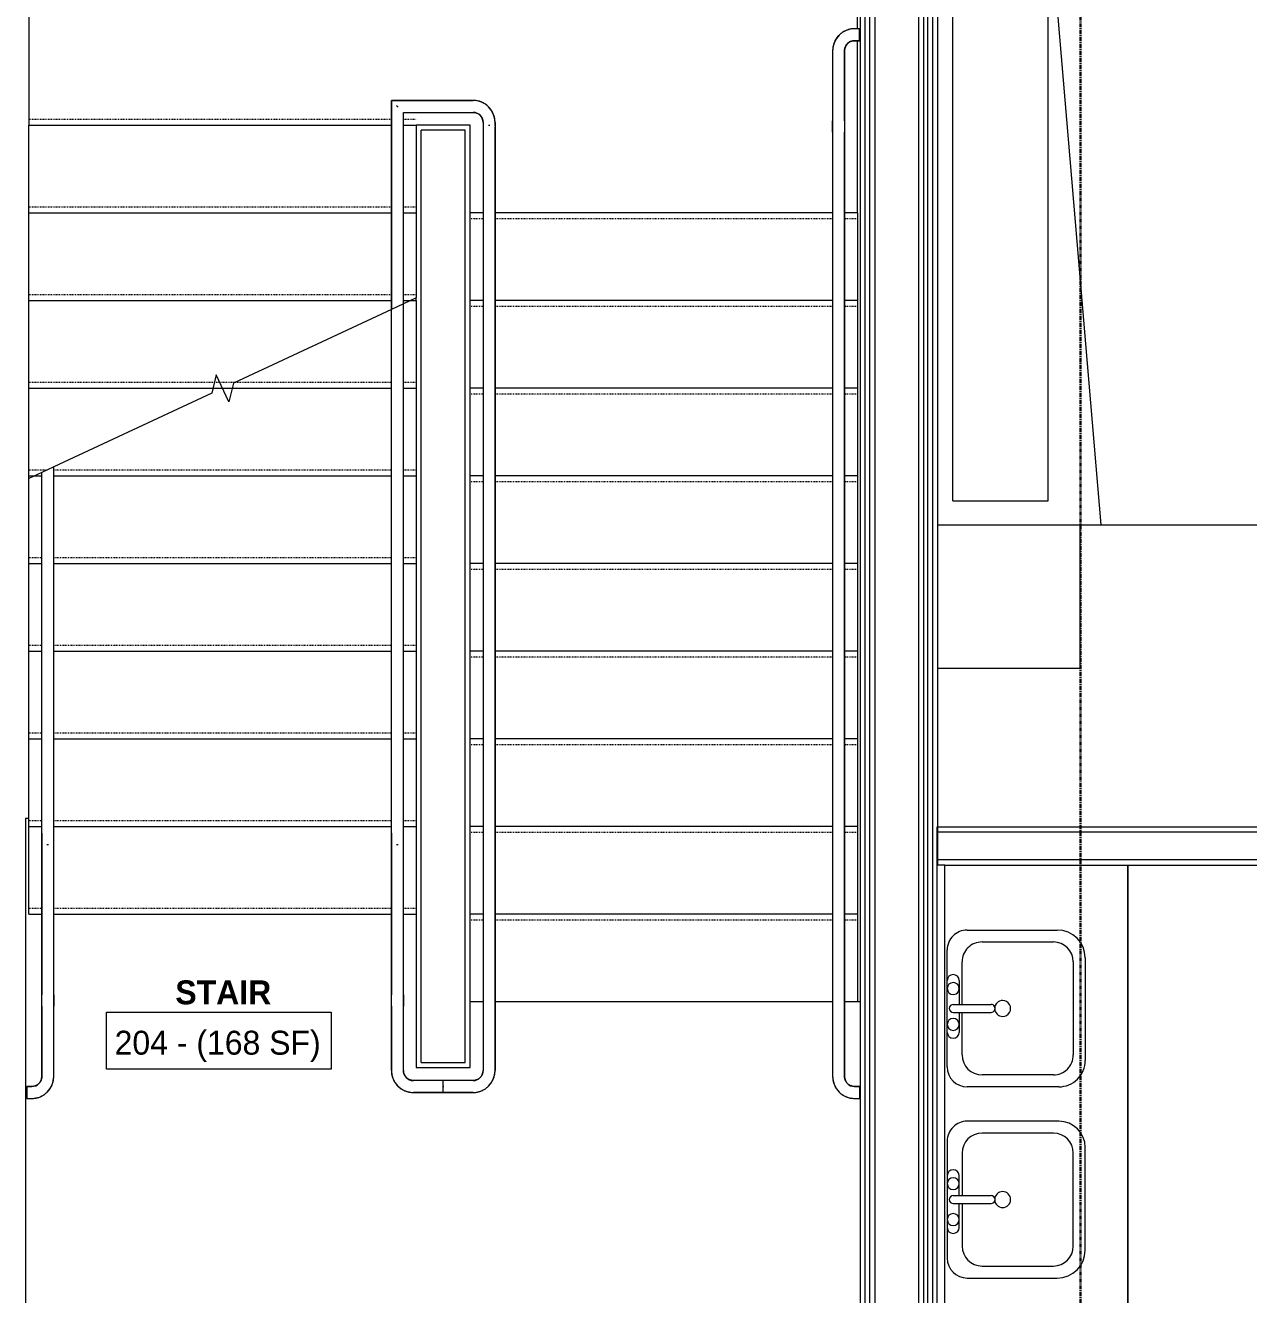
# Model space of a CAD drawing. Header units: inches. Extents: x -4093 to -1777, y 9773 to 12264.
# Drawn here: x -2632.7 to -2479.2, y 11882.4 to 12041.7 of the extents above; entities that cross this region are included whole.
import ezdxf

# ---------------------------------------------------------------- set-up
doc = ezdxf.new("R2010")
doc.units = ezdxf.units.IN
doc.header["$MEASUREMENT"] = 0
doc.linetypes.add('Grid Line 1_2_', pattern=[0.875, 0.5, -0.125, 0.125, -0.125])
doc.linetypes.add('Overhead 1_16_', pattern=[0.101562, 0.0625, -0.039062])
for name, color, linetype, lineweight in [('0-1', 7, 'Continuous', 5), ('0-2', 7, 'Continuous', 9), ('A-AREA-IDEN', 2, 'Continuous', 9), ('A-FLOR-1', 7, 'Continuous', 9), ('A-FLOR-HRAL-1', 7, 'Continuous', 9), ('A-WALL-1', 7, 'Continuous', 9), ('A-WALL-2', 250, 'Continuous', 18), ('I-FURN-1', 7, 'Continuous', 9), ('I-WALL-1', 7, 'Continuous', 9), ('P-SANR-FIXT-1', 7, 'Continuous', 9), ('Q-CASE-1', 7, 'Continuous', 9), ('S-GRID-1', 1, 'Grid Line 1_2_', 30), ('S-STRS-1', 7, 'Continuous', 9), ('S-STRS-2', 7, 'Overhead 1_16_', 9), ('S-STRS-MBND-1', 7, 'Continuous', 9)]:
    doc.layers.add(name, color=color, linetype=linetype, lineweight=lineweight)
doc.styles.add('Century Gothic', font='ufonts.com_century-gothic.ttf', dxfattribs={"height": 3})
doc.styles.add('Century Gothic_B', font='GOTHICB.TTF', dxfattribs={"height": 3})

# ---------------------------------------------------------------- blocks, each defined once
blk = doc.blocks.new('M_Sink Vanity-Square - 500 x 440mm-1352614-BACKGROUND - 2ND FLOOR')
at = {"layer": 'P-SANR-FIXT-1'}
for p, q in [((7.96, 7.09), (-6.72, 7.09)), ((3.62, 7.09), (-2.88, 7.09)), ((0.12, 5.22), (-5.22, 5.22)), ((-2.88, 5.59), (0.12, 5.59)), ((0.12, 6.33), (0.12, 1.59)), ((1.12, 6.33), (1.12, 1.59)), ((1.12, 5.59), (3.62, 5.59)), ((6.46, 5.22), (1.12, 5.22)), ((-9.22, 4.59), (-9.22, -6.73)), ((10.46, -6.91), (10.46, 4.59)), ((-7.72, 2.72), (-7.72, -6.23)), ((8.96, -6.23), (8.96, 2.72)), ((-5.22, -8.73), (6.46, -8.73)), ((-5.72, -10.23), (7.14, -10.23))]:
    blk.add_line(p, q, dxfattribs=at)
for centre, radius, start, end in [((-6.72, 4.59), 2.5, 90, 180), ((-2.88, 6.34), 0.75, 90, 270), ((-1.88, 6.34), 0.75, 360, 180), ((0.62, 6.33), 0.5, 360, 180), ((2.62, 6.34), 0.75, 360, 180), ((3.62, 6.34), 0.75, 270, 90), ((7.96, 4.59), 2.5, 360, 90), ((-5.22, 2.72), 2.5, 90, 180), ((-1.88, 6.34), 0.75, 180, 0), ((2.62, 6.34), 0.75, 180, 360), ((6.46, 2.72), 2.5, 0, 90), ((0.62, 0.13), 1, 360, 180), ((0.62, 0.13), 1, 180, 0), ((0.62, 1.59), 0.5, 180, 0), ((-5.22, -6.23), 2.5, 180, 270), ((6.46, -6.23), 2.5, 270, 0), ((-5.72, -6.73), 3.5, 180, 270), ((7.14, -6.91), 3.32, 270, 0)]:
    blk.add_arc(centre, radius, start, end, dxfattribs=at)
blk = doc.blocks.new('Bath Vanity - Bath Vanity 60_-V45-BACKGROUND - 2ND FLOOR')
at = {"layer": 'Q-CASE-1'}
for p, q in [((-29.26, -1), (-29.26, -24)), ((-29.26, -24), (30.74, -24))]:
    blk.add_line(p, q, dxfattribs=at)
blk = doc.blocks.new('BATHROOM MIRROR - BATHROOM MIRROR  60_-3809435-BACKGROUND - 2ND FLOOR')
at = {"layer": 'Q-CASE-1'}
for p, q in [((30.74, 24), (-29.26, 24)), ((-29.26, 23), (-29.26, 24)), ((30.74, 24), (30.74, 23)), ((-29.26, 23), (30.74, 23))]:
    blk.add_line(p, q, dxfattribs=at)
blk = doc.blocks.new('M_Sink Vanity-Square - 500 x 440mm-1372835-BACKGROUND - 2ND FLOOR')
at = {"layer": 'P-SANR-FIXT-1'}
for p, q in [((-5.72, 10.23), (7.14, 10.23)), ((-5.22, 8.73), (6.46, 8.73)), ((-9.22, -4.59), (-9.22, 6.73)), ((10.46, 6.91), (10.46, -4.59)), ((-7.72, -2.72), (-7.72, 6.23)), ((8.96, 6.23), (8.96, -2.72)), ((0.12, -6.33), (0.12, -1.59)), ((1.12, -6.33), (1.12, -1.59)), ((0.12, -5.22), (-5.22, -5.22)), ((-2.88, -5.59), (0.12, -5.59)), ((6.46, -5.22), (1.12, -5.22)), ((1.12, -5.59), (3.62, -5.59)), ((7.96, -7.09), (-6.72, -7.09)), ((3.62, -7.09), (-2.88, -7.09))]:
    blk.add_line(p, q, dxfattribs=at)
for centre, radius, start, end in [((-5.72, 6.73), 3.5, 90, 180), ((7.14, 6.91), 3.32, 360, 90), ((-5.22, 6.23), 2.5, 90, 180), ((6.46, 6.23), 2.5, 360, 90), ((0.62, -0.13), 1, 360, 180), ((0.62, -0.13), 1, 180, 0), ((0.62, -1.59), 0.5, 360, 180), ((-5.22, -2.72), 2.5, 180, 270), ((6.46, -2.72), 2.5, 270, 360), ((-6.72, -4.59), 2.5, 180, 270), ((7.96, -4.59), 2.5, 270, 0), ((-2.88, -6.34), 0.75, 90, 270), ((-1.88, -6.34), 0.75, 360, 180), ((-1.88, -6.34), 0.75, 180, 0), ((0.62, -6.33), 0.5, 180, 0), ((2.62, -6.34), 0.75, 0, 180), ((2.62, -6.34), 0.75, 180, 0), ((3.62, -6.34), 0.75, 270, 90)]:
    blk.add_arc(centre, radius, start, end, dxfattribs=at)
blk = doc.blocks.new('Bed-Standard - King 78_ x 80_-V83-BACKGROUND - 2ND FLOOR')
at = {"layer": 'I-FURN-1'}
for p, q in [((-28.31, 38.08), (-28.31, -41.8)), ((49.69, -41.8), (49.69, 38.08)), ((-25.31, 36.2), (-25.31, 24.2)), ((-25.31, 36.2), (46.69, 36.2)), ((46.69, 36.2), (46.69, 24.2)), ((49.69, 24.2), (-28.31, 17.63)), ((-25.31, 24.2), (46.69, 24.2)), ((-28.31, -41.8), (49.69, -41.8))]:
    blk.add_line(p, q, dxfattribs=at)
blk = doc.blocks.new('Table-Night Stand - 18_ x 18_ x 24_-V85-BACKGROUND - 2ND FLOOR')
at = {"layer": 'I-FURN-1'}
for p, q in [((0.15, 17.87), (0.15, 0)), ((0.15, 0), (18.15, 0))]:
    blk.add_line(p, q, dxfattribs=at)
blk = doc.blocks.new('CTR - 1st Phase - Unit Layouts_rvt-1-BACKGROUND - 2ND FLOOR')
at = {"layer": 'A-FLOR-1'}
blk.add_line((-2494.37, 11936.36), (-2494.37, 11876.36), dxfattribs=at)
at = {"layer": 'A-WALL-1'}
for p, q in [((-2448, 11941.11), (-2518.37, 11941.11)), ((-2518.37, 11941.11), (-2518.37, 11936.36)), ((-2517.37, 11936.36), (-2448, 11936.36))]:
    blk.add_line(p, q, dxfattribs=at)
at = {"layer": 'A-WALL-2'}
for p, q in [((-2448, 11940.49), (-2518.37, 11940.49)), ((-2448, 11936.99), (-2518.37, 11936.99))]:
    blk.add_line(p, q, dxfattribs=at)
at = {"layer": '0-2'}
for name, p, rotation in [('Bed-Standard - King 78_ x 80_-V83-BACKGROUND - 2ND FLOOR', (-2480.17, 12007.38), 89.99999999955911), ('Table-Night Stand - 18_ x 18_ x 24_-V85-BACKGROUND - 2ND FLOOR', (-2500.37, 11960.92), 89.99999999955911), ('BATHROOM MIRROR - BATHROOM MIRROR  60_-3809435-BACKGROUND - 2ND FLOOR', (-2494.37, 11905.63), 89.9999999998923), ('Bath Vanity - Bath Vanity 60_-V45-BACKGROUND - 2ND FLOOR', (-2518.37, 11905.63), 89.99999999981439), ('M_Sink Vanity-Square - 500 x 440mm-1372835-BACKGROUND - 2ND FLOOR', (-2509.97, 11918.98), 269.9999999999831), ('M_Sink Vanity-Square - 500 x 440mm-1352614-BACKGROUND - 2ND FLOOR', (-2509.97, 11893.75), 89.99999999980105)]:
    blk.add_blockref(name, p, dxfattribs=dict(at, rotation=rotation))
blk = doc.blocks.new('Top Rail Type - Top Rail_Internal_-2690358-BACKGROUND - 2ND FLOOR')
at = {"layer": 'A-FLOR-HRAL-1'}
for p, q in [((-2586.81, 12032.31), (-2586.81, 12029.75)), ((-2576.56, 12032.31), (-2586.81, 12032.31)), ((-2585.31, 12029.75), (-2585.31, 12030.81)), ((-2585.31, 12030.81), (-2576.56, 12030.81)), ((-2575.31, 12029.56), (-2575.31, 12029.17)), ((-2573.81, 12029.17), (-2573.81, 12029.56)), ((-2586.81, 12029.1), (-2586.81, 12006.07)), ((-2585.31, 12006.77), (-2585.31, 12029.1)), ((-2575.31, 12028.98), (-2575.31, 12017.8)), ((-2573.81, 12017.8), (-2573.81, 12028.98)), ((-2575.31, 12017.8), (-2575.31, 11919.28)), ((-2573.81, 11919.28), (-2573.81, 12017.8)), ((-2575.31, 11918.62), (-2575.31, 11910.56)), ((-2573.81, 11910.56), (-2573.81, 11918.62)), ((-2576.56, 11909.31), (-2580.31, 11909.31)), ((-2580.31, 11908.47), (-2580.31, 11908.66)), ((-2580.31, 11907.81), (-2576.56, 11907.81))]:
    blk.add_line(p, q, dxfattribs=at)
at = {"layer": 'A-FLOR-HRAL-1', "flags": 128}
for points in [[(-2573.81, 12029.56), (-2573.81, 12029.67), (-2573.82, 12029.78), (-2573.83, 12029.89), (-2573.85, 12030), (-2573.87, 12030.11), (-2573.89, 12030.22), (-2573.92, 12030.32), (-2573.95, 12030.43), (-2573.99, 12030.53), (-2574.03, 12030.64), (-2574.07, 12030.74), (-2574.12, 12030.83), (-2574.17, 12030.93), (-2574.23, 12031.03), (-2574.29, 12031.12), (-2574.36, 12031.21), (-2574.42, 12031.29), (-2574.49, 12031.38), (-2574.57, 12031.46), (-2574.65, 12031.54), (-2574.73, 12031.61), (-2574.81, 12031.68), (-2574.9, 12031.75), (-2574.98, 12031.82), (-2575.08, 12031.88), (-2575.17, 12031.94), (-2575.27, 12031.99), (-2575.36, 12032.04), (-2575.46, 12032.09), (-2575.56, 12032.13), (-2575.67, 12032.17), (-2575.77, 12032.2), (-2575.88, 12032.23), (-2575.99, 12032.25), (-2576.09, 12032.27), (-2576.2, 12032.29), (-2576.31, 12032.3), (-2576.42, 12032.31), (-2576.53, 12032.31), (-2576.56, 12032.31)], [(-2576.56, 12030.81), (-2576.51, 12030.81), (-2576.46, 12030.81), (-2576.41, 12030.81), (-2576.36, 12030.8), (-2576.31, 12030.79), (-2576.26, 12030.78), (-2576.22, 12030.77), (-2576.17, 12030.75), (-2576.12, 12030.73), (-2576.07, 12030.72), (-2576.03, 12030.7), (-2575.98, 12030.67), (-2575.94, 12030.65), (-2575.9, 12030.62), (-2575.86, 12030.6), (-2575.81, 12030.57), (-2575.78, 12030.54), (-2575.74, 12030.5), (-2575.7, 12030.47), (-2575.66, 12030.44), (-2575.63, 12030.4), (-2575.6, 12030.36), (-2575.57, 12030.32), (-2575.54, 12030.28), (-2575.51, 12030.24), (-2575.48, 12030.2), (-2575.46, 12030.15), (-2575.44, 12030.11), (-2575.42, 12030.06), (-2575.4, 12030.02), (-2575.38, 12029.97), (-2575.36, 12029.92), (-2575.35, 12029.87), (-2575.34, 12029.83), (-2575.33, 12029.78), (-2575.32, 12029.73), (-2575.32, 12029.68), (-2575.31, 12029.63), (-2575.31, 12029.58), (-2575.31, 12029.56)], [(-2586.81, 12029.75), (-2586.81, 12029.7), (-2586.81, 12029.65), (-2586.81, 12029.6), (-2586.81, 12029.56), (-2586.81, 12029.51), (-2586.81, 12029.46), (-2586.81, 12029.41), (-2586.81, 12029.36), (-2586.81, 12029.31), (-2586.81, 12029.27), (-2586.81, 12029.22), (-2586.81, 12029.18), (-2586.81, 12029.13), (-2586.81, 12029.1)], [(-2585.31, 12029.1), (-2585.31, 12029.14), (-2585.31, 12029.19), (-2585.31, 12029.23), (-2585.31, 12029.28), (-2585.31, 12029.32), (-2585.31, 12029.37), (-2585.31, 12029.42), (-2585.31, 12029.47), (-2585.31, 12029.52), (-2585.31, 12029.57), (-2585.31, 12029.62), (-2585.31, 12029.67), (-2585.31, 12029.72), (-2585.31, 12029.75)], [(-2575.31, 11919.28), (-2575.31, 11919.24), (-2575.31, 11919.19), (-2575.31, 11919.15), (-2575.31, 11919.1), (-2575.31, 11919.05), (-2575.31, 11919.01), (-2575.31, 11918.96), (-2575.31, 11918.91), (-2575.31, 11918.86), (-2575.31, 11918.81), (-2575.31, 11918.76), (-2575.31, 11918.71), (-2575.31, 11918.66), (-2575.31, 11918.62)], [(-2573.81, 11918.62), (-2573.81, 11918.67), (-2573.81, 11918.72), (-2573.81, 11918.77), (-2573.81, 11918.82), (-2573.81, 11918.87), (-2573.81, 11918.92), (-2573.81, 11918.97), (-2573.81, 11919.02), (-2573.81, 11919.06), (-2573.81, 11919.11), (-2573.81, 11919.16), (-2573.81, 11919.2), (-2573.81, 11919.25), (-2573.81, 11919.28)], [(-2576.56, 11907.81), (-2576.45, 11907.82), (-2576.34, 11907.82), (-2576.23, 11907.83), (-2576.12, 11907.85), (-2576.01, 11907.87), (-2575.91, 11907.89), (-2575.8, 11907.92), (-2575.7, 11907.95), (-2575.59, 11907.99), (-2575.49, 11908.03), (-2575.39, 11908.08), (-2575.29, 11908.13), (-2575.19, 11908.18), (-2575.1, 11908.23), (-2575.01, 11908.29), (-2574.92, 11908.36), (-2574.83, 11908.43), (-2574.75, 11908.5), (-2574.67, 11908.57), (-2574.59, 11908.65), (-2574.51, 11908.73), (-2574.44, 11908.81), (-2574.37, 11908.9), (-2574.31, 11908.99), (-2574.25, 11909.08), (-2574.19, 11909.17), (-2574.14, 11909.27), (-2574.09, 11909.37), (-2574.04, 11909.47), (-2574, 11909.57), (-2573.96, 11909.67), (-2573.93, 11909.78), (-2573.9, 11909.88), (-2573.87, 11909.99), (-2573.85, 11910.1), (-2573.83, 11910.21), (-2573.82, 11910.32), (-2573.81, 11910.42), (-2573.81, 11910.53), (-2573.81, 11910.56)], [(-2575.31, 11910.56), (-2575.31, 11910.51), (-2575.32, 11910.46), (-2575.32, 11910.41), (-2575.33, 11910.37), (-2575.34, 11910.32), (-2575.35, 11910.27), (-2575.36, 11910.22), (-2575.37, 11910.17), (-2575.39, 11910.12), (-2575.41, 11910.08), (-2575.43, 11910.03), (-2575.45, 11909.99), (-2575.48, 11909.94), (-2575.5, 11909.9), (-2575.53, 11909.86), (-2575.56, 11909.82), (-2575.59, 11909.78), (-2575.62, 11909.74), (-2575.66, 11909.7), (-2575.69, 11909.67), (-2575.73, 11909.63), (-2575.76, 11909.6), (-2575.8, 11909.57), (-2575.84, 11909.54), (-2575.89, 11909.51), (-2575.93, 11909.49), (-2575.97, 11909.46), (-2576.02, 11909.44), (-2576.06, 11909.42), (-2576.11, 11909.4), (-2576.16, 11909.38), (-2576.2, 11909.37), (-2576.25, 11909.35), (-2576.3, 11909.34), (-2576.35, 11909.33), (-2576.4, 11909.33), (-2576.45, 11909.32), (-2576.5, 11909.32), (-2576.55, 11909.31), (-2576.56, 11909.31)]]:
    blk.add_lwpolyline(points, dxfattribs=at)
at = {"layer": 'A-FLOR-HRAL-1'}
blk.add_open_spline([(-2585.97, 12031.47), (-2585.98, 12031.49), (-2586.01, 12031.52), (-2586.06, 12031.56), (-2586.11, 12031.61), (-2586.14, 12031.64), (-2586.15, 12031.66)], degree=3, knots=[0.46086968, 0.46086968, 0.46086968, 0.46086968, 0.47916667, 0.5, 0.52083333, 0.53913032, 0.53913032, 0.53913032, 0.53913032], dxfattribs=at)
blk.add_open_spline([(-2574.64, 12029.19), (-2574.61, 12029.19), (-2574.56, 12029.19), (-2574.51, 12029.19), (-2574.48, 12029.19)], degree=3, dxfattribs=at)
blk = doc.blocks.new('Top Rail Type - Top Rail_Internal_-V97-BACKGROUND - 2ND FLOOR')
at = {"layer": 'A-FLOR-HRAL-1'}
for p, q in [((-2586.81, 12032.31), (-2576.56, 12032.31)), ((-2586.81, 12029.75), (-2586.81, 12032.31)), ((-2585.31, 12030.81), (-2576.56, 12030.81)), ((-2585.31, 12029.75), (-2585.31, 12030.81)), ((-2586.81, 12028.71), (-2586.81, 12029.75)), ((-2585.31, 12028.71), (-2585.31, 12029.75)), ((-2575.31, 12029.56), (-2575.31, 12029.19)), ((-2575.31, 12029.19), (-2575.31, 11919.67)), ((-2573.81, 12029.56), (-2573.81, 12029.19)), ((-2573.81, 12029.19), (-2573.81, 11919.67)), ((-2586.81, 12006.07), (-2586.81, 12028.71)), ((-2585.31, 12006.77), (-2585.31, 12028.71)), ((-2575.31, 11919.67), (-2575.31, 11918.62)), ((-2573.81, 11919.67), (-2573.81, 11918.62)), ((-2575.31, 11918.62), (-2575.31, 11910.56)), ((-2573.81, 11918.62), (-2573.81, 11910.56)), ((-2580.31, 11907.81), (-2580.31, 11909.31)), ((-2576.56, 11909.31), (-2580.31, 11909.31)), ((-2576.56, 11907.81), (-2580.31, 11907.81))]:
    blk.add_line(p, q, dxfattribs=at)
for centre, radius, start, end in [((-2576.56, 12029.56), 2.75, 360, 90), ((-2576.56, 12029.56), 1.25, 360, 90), ((-2576.56, 11910.56), 1.25, 270, 0), ((-2576.56, 11910.56), 2.75, 270, 0)]:
    blk.add_arc(centre, radius, start, end, dxfattribs=at)
blk = doc.blocks.new('Top Rail Type - Top Rail_Internal_-2690360-BACKGROUND - 2ND FLOOR')
at = {"layer": 'A-FLOR-HRAL-1'}
for p, q in [((-2586.81, 11940.35), (-2586.81, 11920.06)), ((-2585.31, 11920.06), (-2585.31, 11940.35)), ((-2586.81, 11918.63), (-2586.81, 11910.56)), ((-2585.31, 11910.56), (-2585.31, 11918.63)), ((-2580.31, 11909.31), (-2584.06, 11909.31)), ((-2580.31, 11908.66), (-2580.31, 11908.47)), ((-2584.06, 11907.81), (-2580.31, 11907.81))]:
    blk.add_line(p, q, dxfattribs=at)
at = {"layer": 'A-FLOR-HRAL-1', "flags": 128}
for points in [[(-2586.17, 11938.92), (-2586.14, 11938.92), (-2585.98, 11938.92), (-2585.95, 11938.92)], [(-2586.81, 11918.63), (-2586.81, 11918.74), (-2586.81, 11918.85), (-2586.81, 11918.96), (-2586.81, 11919.07), (-2586.81, 11919.18), (-2586.81, 11919.28), (-2586.81, 11919.39), (-2586.81, 11919.49), (-2586.81, 11919.6), (-2586.81, 11919.7), (-2586.81, 11919.8), (-2586.81, 11919.9), (-2586.81, 11920), (-2586.81, 11920.06)], [(-2585.31, 11920.06), (-2585.31, 11919.96), (-2585.31, 11919.87), (-2585.31, 11919.77), (-2585.31, 11919.67), (-2585.31, 11919.56), (-2585.31, 11919.46), (-2585.31, 11919.35), (-2585.31, 11919.25), (-2585.31, 11919.14), (-2585.31, 11919.03), (-2585.31, 11918.92), (-2585.31, 11918.81), (-2585.31, 11918.7), (-2585.31, 11918.63)], [(-2586.81, 11910.56), (-2586.81, 11910.45), (-2586.8, 11910.34), (-2586.79, 11910.24), (-2586.78, 11910.13), (-2586.76, 11910.02), (-2586.73, 11909.91), (-2586.7, 11909.8), (-2586.67, 11909.7), (-2586.63, 11909.6), (-2586.59, 11909.49), (-2586.55, 11909.39), (-2586.5, 11909.29), (-2586.45, 11909.2), (-2586.39, 11909.1), (-2586.33, 11909.01), (-2586.27, 11908.92), (-2586.2, 11908.84), (-2586.13, 11908.75), (-2586.05, 11908.67), (-2585.98, 11908.59), (-2585.9, 11908.52), (-2585.81, 11908.44), (-2585.73, 11908.38), (-2585.64, 11908.31), (-2585.55, 11908.25), (-2585.45, 11908.19), (-2585.36, 11908.14), (-2585.26, 11908.09), (-2585.16, 11908.04), (-2585.06, 11908), (-2584.95, 11907.96), (-2584.85, 11907.93), (-2584.74, 11907.9), (-2584.64, 11907.88), (-2584.53, 11907.85), (-2584.42, 11907.84), (-2584.31, 11907.83), (-2584.2, 11907.82), (-2584.09, 11907.81), (-2584.06, 11907.81)], [(-2584.06, 11909.31), (-2584.11, 11909.32), (-2584.16, 11909.32), (-2584.21, 11909.32), (-2584.26, 11909.33), (-2584.31, 11909.34), (-2584.36, 11909.35), (-2584.41, 11909.36), (-2584.45, 11909.38), (-2584.5, 11909.39), (-2584.55, 11909.41), (-2584.59, 11909.43), (-2584.64, 11909.46), (-2584.68, 11909.48), (-2584.73, 11909.51), (-2584.77, 11909.53), (-2584.81, 11909.56), (-2584.85, 11909.59), (-2584.89, 11909.62), (-2584.92, 11909.66), (-2584.96, 11909.69), (-2584.99, 11909.73), (-2585.02, 11909.77), (-2585.06, 11909.81), (-2585.09, 11909.85), (-2585.11, 11909.89), (-2585.14, 11909.93), (-2585.16, 11909.98), (-2585.19, 11910.02), (-2585.21, 11910.07), (-2585.23, 11910.11), (-2585.24, 11910.16), (-2585.26, 11910.21), (-2585.27, 11910.25), (-2585.28, 11910.3), (-2585.29, 11910.35), (-2585.3, 11910.4), (-2585.31, 11910.45), (-2585.31, 11910.5), (-2585.31, 11910.55), (-2585.31, 11910.56)]]:
    blk.add_lwpolyline(points, dxfattribs=at)
blk = doc.blocks.new('Top Rail Type - Top Rail_Internal_-V100-BACKGROUND - 2ND FLOOR')
at = {"layer": 'A-FLOR-HRAL-1'}
for p, q in [((-2585.31, 12006.77), (-2586.81, 12006.07)), ((-2586.81, 11919.67), (-2586.81, 12006.07)), ((-2585.31, 11919.67), (-2585.31, 12006.77)), ((-2586.81, 11918.63), (-2586.81, 11919.67)), ((-2585.31, 11918.63), (-2585.31, 11919.67)), ((-2586.81, 11910.56), (-2586.81, 11918.63)), ((-2585.31, 11910.56), (-2585.31, 11918.63)), ((-2580.31, 11909.31), (-2584.06, 11909.31)), ((-2580.31, 11907.81), (-2580.31, 11909.31)), ((-2580.31, 11907.81), (-2584.06, 11907.81))]:
    blk.add_line(p, q, dxfattribs=at)
for radius in [2.75, 1.25]:
    blk.add_arc((-2584.06, 11910.56), radius, 180, 270, dxfattribs=at)
blk = doc.blocks.new('Top Rail Type - Top Rail_Internal_-2662953-BACKGROUND - 2ND FLOOR')
at = {"layer": 'A-FLOR-HRAL-1'}
for p, q in [((-2630.69, 11940.35), (-2630.69, 11920.06)), ((-2629.19, 11920.06), (-2629.19, 11940.35)), ((-2630.69, 11918.63), (-2630.69, 11909.81)), ((-2629.19, 11909.81), (-2629.19, 11918.63)), ((-2631.94, 11908.56), (-2632.56, 11908.56)), ((-2632.56, 11907.72), (-2632.56, 11907.91)), ((-2632.56, 11907.06), (-2631.94, 11907.06))]:
    blk.add_line(p, q, dxfattribs=at)
at = {"layer": 'A-FLOR-HRAL-1', "flags": 128}
for points in [[(-2630.04, 11938.92), (-2630.01, 11938.92), (-2629.86, 11938.92), (-2629.83, 11938.92)], [(-2630.69, 11918.63), (-2630.69, 11918.74), (-2630.69, 11918.85), (-2630.69, 11918.96), (-2630.69, 11919.07), (-2630.69, 11919.18), (-2630.69, 11919.28), (-2630.69, 11919.39), (-2630.69, 11919.49), (-2630.69, 11919.6), (-2630.69, 11919.7), (-2630.69, 11919.8), (-2630.69, 11919.9), (-2630.69, 11920), (-2630.69, 11920.06)], [(-2629.19, 11920.06), (-2629.19, 11919.96), (-2629.19, 11919.87), (-2629.19, 11919.77), (-2629.19, 11919.67), (-2629.19, 11919.56), (-2629.19, 11919.46), (-2629.19, 11919.35), (-2629.19, 11919.25), (-2629.19, 11919.14), (-2629.19, 11919.03), (-2629.19, 11918.92), (-2629.19, 11918.81), (-2629.19, 11918.7), (-2629.19, 11918.63)], [(-2631.94, 11907.06), (-2631.83, 11907.07), (-2631.72, 11907.07), (-2631.61, 11907.08), (-2631.5, 11907.1), (-2631.39, 11907.12), (-2631.28, 11907.14), (-2631.18, 11907.17), (-2631.07, 11907.2), (-2630.97, 11907.24), (-2630.87, 11907.28), (-2630.76, 11907.33), (-2630.67, 11907.38), (-2630.57, 11907.43), (-2630.48, 11907.48), (-2630.38, 11907.54), (-2630.29, 11907.61), (-2630.21, 11907.68), (-2630.12, 11907.75), (-2630.04, 11907.82), (-2629.96, 11907.9), (-2629.89, 11907.98), (-2629.82, 11908.06), (-2629.75, 11908.15), (-2629.68, 11908.24), (-2629.62, 11908.33), (-2629.56, 11908.42), (-2629.51, 11908.52), (-2629.46, 11908.62), (-2629.42, 11908.72), (-2629.37, 11908.82), (-2629.34, 11908.92), (-2629.3, 11909.03), (-2629.27, 11909.13), (-2629.25, 11909.24), (-2629.23, 11909.35), (-2629.21, 11909.46), (-2629.2, 11909.57), (-2629.19, 11909.67), (-2629.19, 11909.78), (-2629.19, 11909.81)], [(-2630.69, 11909.81), (-2630.69, 11909.76), (-2630.69, 11909.71), (-2630.7, 11909.66), (-2630.7, 11909.62), (-2630.71, 11909.57), (-2630.72, 11909.52), (-2630.73, 11909.47), (-2630.75, 11909.42), (-2630.77, 11909.37), (-2630.78, 11909.33), (-2630.81, 11909.28), (-2630.83, 11909.24), (-2630.85, 11909.19), (-2630.88, 11909.15), (-2630.9, 11909.11), (-2630.93, 11909.07), (-2630.96, 11909.03), (-2631, 11908.99), (-2631.03, 11908.95), (-2631.07, 11908.92), (-2631.1, 11908.88), (-2631.14, 11908.85), (-2631.18, 11908.82), (-2631.22, 11908.79), (-2631.26, 11908.76), (-2631.3, 11908.74), (-2631.35, 11908.71), (-2631.39, 11908.69), (-2631.44, 11908.67), (-2631.48, 11908.65), (-2631.53, 11908.63), (-2631.58, 11908.62), (-2631.63, 11908.6), (-2631.67, 11908.59), (-2631.72, 11908.58), (-2631.77, 11908.58), (-2631.82, 11908.57), (-2631.87, 11908.57), (-2631.92, 11908.56), (-2631.94, 11908.56)]]:
    blk.add_lwpolyline(points, dxfattribs=at)
blk = doc.blocks.new('Top Rail Type - Top Rail_Internal_-V101-BACKGROUND - 2ND FLOOR')
at = {"layer": 'A-FLOR-HRAL-1'}
for p, q in [((-2629.19, 11986.31), (-2630.69, 11985.61)), ((-2629.19, 11919.67), (-2629.19, 11986.31)), ((-2630.69, 11919.67), (-2630.69, 11985.61)), ((-2630.69, 11918.63), (-2630.69, 11919.67)), ((-2629.19, 11918.63), (-2629.19, 11919.67)), ((-2630.69, 11909.81), (-2630.69, 11918.63)), ((-2629.19, 11909.81), (-2629.19, 11918.63)), ((-2632.56, 11908.56), (-2632.56, 11907.06)), ((-2632.56, 11908.56), (-2631.94, 11908.56)), ((-2632.56, 11907.06), (-2631.94, 11907.06))]:
    blk.add_line(p, q, dxfattribs=at)
for radius in [2.75, 1.25]:
    blk.add_arc((-2631.94, 11909.81), radius, 270, 0, dxfattribs=at)
blk = doc.blocks.new('Top Rail Type - Top Rail_Internal_-2662958-BACKGROUND - 2ND FLOOR')
at = {"layer": 'A-FLOR-HRAL-1'}
for p, q in [((-2528.06, 12041.31), (-2528.69, 12041.31)), ((-2528.06, 12040.66), (-2528.06, 12040.47)), ((-2528.69, 12039.81), (-2528.06, 12039.81)), ((-2531.44, 12038.56), (-2531.44, 12029.75)), ((-2529.94, 12029.75), (-2529.94, 12038.56)), ((-2531.44, 12028.32), (-2531.44, 11919.28)), ((-2529.94, 11919.28), (-2529.94, 12028.32)), ((-2531.44, 11918.62), (-2531.44, 11909.81)), ((-2529.94, 11909.81), (-2529.94, 11918.62)), ((-2528.06, 11908.56), (-2528.69, 11908.56)), ((-2528.69, 11907.06), (-2528.06, 11907.06)), ((-2528.06, 11907.91), (-2528.06, 11907.72))]:
    blk.add_line(p, q, dxfattribs=at)
at = {"layer": 'A-FLOR-HRAL-1', "flags": 128}
for points in [[(-2528.69, 12041.31), (-2528.8, 12041.31), (-2528.91, 12041.31), (-2529.02, 12041.29), (-2529.12, 12041.28), (-2529.23, 12041.26), (-2529.34, 12041.24), (-2529.45, 12041.21), (-2529.55, 12041.17), (-2529.65, 12041.14), (-2529.76, 12041.1), (-2529.86, 12041.05), (-2529.96, 12041), (-2530.05, 12040.95), (-2530.15, 12040.89), (-2530.24, 12040.83), (-2530.33, 12040.77), (-2530.42, 12040.7), (-2530.5, 12040.63), (-2530.58, 12040.56), (-2530.66, 12040.48), (-2530.73, 12040.4), (-2530.81, 12040.32), (-2530.87, 12040.23), (-2530.94, 12040.14), (-2531, 12040.05), (-2531.06, 12039.96), (-2531.11, 12039.86), (-2531.16, 12039.76), (-2531.21, 12039.66), (-2531.25, 12039.56), (-2531.29, 12039.46), (-2531.32, 12039.35), (-2531.35, 12039.25), (-2531.38, 12039.14), (-2531.4, 12039.03), (-2531.41, 12038.92), (-2531.42, 12038.81), (-2531.43, 12038.7), (-2531.44, 12038.59), (-2531.44, 12038.56)], [(-2529.94, 12038.56), (-2529.94, 12038.61), (-2529.93, 12038.66), (-2529.93, 12038.71), (-2529.92, 12038.76), (-2529.91, 12038.81), (-2529.9, 12038.86), (-2529.89, 12038.91), (-2529.87, 12038.96), (-2529.86, 12039), (-2529.84, 12039.05), (-2529.82, 12039.1), (-2529.79, 12039.14), (-2529.77, 12039.19), (-2529.75, 12039.23), (-2529.72, 12039.27), (-2529.69, 12039.31), (-2529.66, 12039.35), (-2529.63, 12039.39), (-2529.59, 12039.43), (-2529.56, 12039.46), (-2529.52, 12039.5), (-2529.48, 12039.53), (-2529.44, 12039.56), (-2529.4, 12039.59), (-2529.36, 12039.62), (-2529.32, 12039.64), (-2529.28, 12039.67), (-2529.23, 12039.69), (-2529.19, 12039.71), (-2529.14, 12039.73), (-2529.09, 12039.75), (-2529.04, 12039.76), (-2529, 12039.78), (-2528.95, 12039.79), (-2528.9, 12039.8), (-2528.85, 12039.8), (-2528.8, 12039.81), (-2528.75, 12039.81), (-2528.7, 12039.81), (-2528.69, 12039.81)], [(-2531.44, 12028.32), (-2531.44, 12028.41), (-2531.44, 12028.51), (-2531.44, 12028.61), (-2531.44, 12028.71), (-2531.44, 12028.81), (-2531.44, 12028.91), (-2531.44, 12029.02), (-2531.44, 12029.13), (-2531.44, 12029.23), (-2531.44, 12029.34), (-2531.44, 12029.45), (-2531.44, 12029.56), (-2531.44, 12029.67), (-2531.44, 12029.75)], [(-2529.94, 12029.75), (-2529.94, 12029.64), (-2529.94, 12029.53), (-2529.94, 12029.43), (-2529.94, 12029.32), (-2529.94, 12029.21), (-2529.94, 12029.1), (-2529.94, 12028.99), (-2529.94, 12028.89), (-2529.94, 12028.79), (-2529.94, 12028.68), (-2529.94, 12028.58), (-2529.94, 12028.48), (-2529.94, 12028.39), (-2529.94, 12028.32)], [(-2531.44, 11919.28), (-2531.44, 11919.24), (-2531.44, 11919.19), (-2531.44, 11919.15), (-2531.44, 11919.1), (-2531.44, 11919.05), (-2531.44, 11919.01), (-2531.44, 11918.96), (-2531.44, 11918.91), (-2531.44, 11918.86), (-2531.44, 11918.81), (-2531.44, 11918.76), (-2531.44, 11918.71), (-2531.44, 11918.66), (-2531.44, 11918.62)], [(-2529.94, 11918.62), (-2529.94, 11918.67), (-2529.94, 11918.72), (-2529.94, 11918.77), (-2529.94, 11918.82), (-2529.94, 11918.87), (-2529.94, 11918.92), (-2529.94, 11918.97), (-2529.94, 11919.02), (-2529.94, 11919.06), (-2529.94, 11919.11), (-2529.94, 11919.16), (-2529.94, 11919.2), (-2529.94, 11919.25), (-2529.94, 11919.28)], [(-2531.44, 11909.81), (-2531.43, 11909.7), (-2531.43, 11909.59), (-2531.42, 11909.49), (-2531.4, 11909.38), (-2531.38, 11909.27), (-2531.36, 11909.16), (-2531.33, 11909.05), (-2531.3, 11908.95), (-2531.26, 11908.85), (-2531.22, 11908.74), (-2531.17, 11908.64), (-2531.13, 11908.54), (-2531.07, 11908.45), (-2531.02, 11908.35), (-2530.96, 11908.26), (-2530.89, 11908.17), (-2530.82, 11908.09), (-2530.75, 11908), (-2530.68, 11907.92), (-2530.6, 11907.84), (-2530.52, 11907.77), (-2530.44, 11907.69), (-2530.35, 11907.63), (-2530.26, 11907.56), (-2530.17, 11907.5), (-2530.08, 11907.44), (-2529.98, 11907.39), (-2529.88, 11907.34), (-2529.78, 11907.29), (-2529.68, 11907.25), (-2529.58, 11907.21), (-2529.47, 11907.18), (-2529.37, 11907.15), (-2529.26, 11907.13), (-2529.15, 11907.1), (-2529.04, 11907.09), (-2528.94, 11907.08), (-2528.83, 11907.07), (-2528.72, 11907.06), (-2528.69, 11907.06)], [(-2528.69, 11908.56), (-2528.74, 11908.57), (-2528.79, 11908.57), (-2528.84, 11908.57), (-2528.89, 11908.58), (-2528.93, 11908.59), (-2528.98, 11908.6), (-2529.03, 11908.61), (-2529.08, 11908.63), (-2529.13, 11908.64), (-2529.17, 11908.66), (-2529.22, 11908.68), (-2529.26, 11908.71), (-2529.31, 11908.73), (-2529.35, 11908.76), (-2529.39, 11908.78), (-2529.43, 11908.81), (-2529.47, 11908.84), (-2529.51, 11908.87), (-2529.55, 11908.91), (-2529.58, 11908.94), (-2529.62, 11908.98), (-2529.65, 11909.02), (-2529.68, 11909.06), (-2529.71, 11909.1), (-2529.74, 11909.14), (-2529.76, 11909.18), (-2529.79, 11909.23), (-2529.81, 11909.27), (-2529.83, 11909.32), (-2529.85, 11909.36), (-2529.87, 11909.41), (-2529.88, 11909.46), (-2529.9, 11909.5), (-2529.91, 11909.55), (-2529.92, 11909.6), (-2529.93, 11909.65), (-2529.93, 11909.7), (-2529.93, 11909.75), (-2529.94, 11909.8), (-2529.94, 11909.81)]]:
    blk.add_lwpolyline(points, dxfattribs=at)
blk = doc.blocks.new('Top Rail Type - Top Rail_Internal_-V106-BACKGROUND - 2ND FLOOR')
at = {"layer": 'A-FLOR-HRAL-1'}
for p, q in [((-2528.06, 12041.31), (-2528.69, 12041.31)), ((-2528.06, 12039.81), (-2528.06, 12041.31)), ((-2528.06, 12039.81), (-2528.69, 12039.81)), ((-2531.44, 12038.56), (-2531.44, 12029.75)), ((-2529.94, 12038.56), (-2529.94, 12029.75)), ((-2531.44, 12029.75), (-2531.44, 12028.71)), ((-2529.94, 12029.75), (-2529.94, 12028.71)), ((-2531.44, 12028.71), (-2531.44, 11919.67)), ((-2529.94, 12028.71), (-2529.94, 11919.67)), ((-2531.44, 11919.67), (-2531.44, 11918.62)), ((-2529.94, 11919.67), (-2529.94, 11918.62)), ((-2531.44, 11918.62), (-2531.44, 11909.81)), ((-2529.94, 11918.62), (-2529.94, 11909.81)), ((-2528.69, 11908.56), (-2528.06, 11908.56)), ((-2528.06, 11908.56), (-2528.06, 11907.06)), ((-2528.69, 11907.06), (-2528.06, 11907.06))]:
    blk.add_line(p, q, dxfattribs=at)
for centre, radius, start, end in [((-2528.69, 12038.56), 2.75, 90, 180), ((-2528.69, 12038.56), 1.25, 90, 180), ((-2528.69, 11909.81), 2.75, 180, 270), ((-2528.69, 11909.81), 1.25, 180, 270)]:
    blk.add_arc(centre, radius, start, end, dxfattribs=at)
blk = doc.blocks.new('CTR - 1st Phase -Stairs _ Elevators_rvt-1-BACKGROUND - 2ND FLOOR')
at = {"layer": 'A-FLOR-1'}
for p, q in [((-2632.31, 11942.19), (-2632.75, 11942.19)), ((-2632.75, 11942.19), (-2632.75, 11844.57)), ((-2575.31, 11919.19), (-2576.94, 11919.19)), ((-2531.44, 11919.19), (-2573.81, 11919.19)), ((-2528, 11919.19), (-2529.94, 11919.19))]:
    blk.add_line(p, q, dxfattribs=at)
at = {"layer": 'A-WALL-2'}
for p, q in [((-2527.37, 11844.06), (-2527.37, 12081.69)), ((-2526.75, 11844.06), (-2526.75, 12081.69)), ((-2526.12, 11844.06), (-2526.12, 12081.69)), ((-2520.62, 11844.06), (-2520.62, 12081.69)), ((-2520, 11844.06), (-2520, 12081.69)), ((-2519.5, 11844.06), (-2519.5, 12081.69)), ((-2518.87, 11844.06), (-2518.87, 12081.69)), ((-2583.06, 11911.56), (-2583.06, 12028.56)), ((-2577.56, 12028.56), (-2583.06, 12028.56)), ((-2577.56, 11911.56), (-2577.56, 12028.56)), ((-2583.06, 11911.56), (-2577.56, 11911.56))]:
    blk.add_line(p, q, dxfattribs=at)
at = {"layer": 'I-WALL-1'}
for p, q in [((-2528, 12081.69), (-2528, 11844.06)), ((-2518.25, 11936.36), (-2518.25, 12081.69)), ((-2583.69, 12029.19), (-2583.69, 12007.53)), ((-2583.06, 12029.19), (-2583.69, 12029.19)), ((-2577.56, 12029.19), (-2583.06, 12029.19)), ((-2576.94, 12029.19), (-2577.56, 12029.19)), ((-2576.94, 11910.94), (-2576.94, 12029.19)), ((-2583.69, 12007.19), (-2583.69, 11910.94)), ((-2583.69, 11910.94), (-2583.06, 11910.94)), ((-2583.06, 11910.94), (-2577.56, 11910.94)), ((-2577.56, 11910.94), (-2576.94, 11910.94))]:
    blk.add_line(p, q, dxfattribs=at)
at = {"layer": 'S-STRS-1'}
for p, q in [((-2632.31, 12081.06), (-2632.31, 12029.19)), ((-2528.31, 12041.31), (-2528.31, 12081.06)), ((-2528.31, 12018.19), (-2528.31, 12039.81)), ((-2632.31, 12029.19), (-2586.81, 12029.19)), ((-2632.31, 12018.19), (-2632.31, 12029.19)), ((-2585.31, 12029.19), (-2583.69, 12029.19)), ((-2632.31, 12007.19), (-2632.31, 12018.19)), ((-2632.31, 12018.19), (-2586.81, 12018.19)), ((-2585.31, 12018.19), (-2583.69, 12018.19)), ((-2575.31, 12018.19), (-2576.94, 12018.19)), ((-2531.44, 12018.19), (-2573.81, 12018.19)), ((-2528.31, 12018.19), (-2529.94, 12018.19)), ((-2528.31, 12018.19), (-2528.31, 12007.19)), ((-2632.31, 11996.19), (-2632.31, 12007.19)), ((-2632.31, 12007.19), (-2586.81, 12007.19)), ((-2585.31, 12007.19), (-2584.41, 12007.19)), ((-2584.41, 12007.19), (-2583.69, 12007.19)), ((-2583.69, 12007.19), (-2583.69, 12007.53)), ((-2575.31, 12007.19), (-2576.94, 12007.19)), ((-2531.44, 12007.19), (-2573.81, 12007.19)), ((-2528.31, 12007.19), (-2529.94, 12007.19)), ((-2528.31, 12007.19), (-2528.31, 11996.19)), ((-2632.31, 11985.19), (-2632.31, 11996.19)), ((-2632.31, 11996.19), (-2609.2, 11996.19)), ((-2609.2, 11996.19), (-2608, 11996.19)), ((-2608, 11996.19), (-2606.79, 11996.19)), ((-2606.79, 11996.19), (-2586.81, 11996.19)), ((-2585.31, 11996.19), (-2583.69, 11996.19)), ((-2575.31, 11996.19), (-2576.94, 11996.19)), ((-2531.44, 11996.19), (-2573.81, 11996.19)), ((-2528.31, 11996.19), (-2529.94, 11996.19)), ((-2528.31, 11996.19), (-2528.31, 11985.19)), ((-2632.31, 11984.85), (-2632.31, 11985.19)), ((-2632.31, 11985.19), (-2631.59, 11985.19)), ((-2632.31, 11974.19), (-2632.31, 11984.85)), ((-2631.59, 11985.19), (-2630.69, 11985.19)), ((-2629.19, 11985.19), (-2586.81, 11985.19)), ((-2585.31, 11985.19), (-2583.69, 11985.19)), ((-2575.31, 11985.19), (-2576.94, 11985.19)), ((-2531.44, 11985.19), (-2573.81, 11985.19)), ((-2528.31, 11985.19), (-2529.94, 11985.19)), ((-2528.31, 11985.19), (-2528.31, 11974.19)), ((-2632.31, 11963.19), (-2632.31, 11974.19)), ((-2632.31, 11974.19), (-2630.69, 11974.19)), ((-2629.19, 11974.19), (-2586.81, 11974.19)), ((-2585.31, 11974.19), (-2583.69, 11974.19)), ((-2575.31, 11974.19), (-2576.94, 11974.19)), ((-2531.44, 11974.19), (-2573.81, 11974.19)), ((-2528.31, 11974.19), (-2529.94, 11974.19)), ((-2528.31, 11974.19), (-2528.31, 11963.19)), ((-2632.31, 11952.19), (-2632.31, 11963.19)), ((-2632.31, 11963.19), (-2630.69, 11963.19)), ((-2629.19, 11963.19), (-2586.81, 11963.19)), ((-2585.31, 11963.19), (-2583.69, 11963.19)), ((-2575.31, 11963.19), (-2576.94, 11963.19)), ((-2531.44, 11963.19), (-2573.81, 11963.19)), ((-2528.31, 11963.19), (-2529.94, 11963.19)), ((-2528.31, 11963.19), (-2528.31, 11952.19)), ((-2632.31, 11941.19), (-2632.31, 11952.19)), ((-2632.31, 11952.19), (-2630.69, 11952.19)), ((-2629.19, 11952.19), (-2586.81, 11952.19)), ((-2585.31, 11952.19), (-2583.69, 11952.19)), ((-2575.31, 11952.19), (-2576.94, 11952.19)), ((-2531.44, 11952.19), (-2573.81, 11952.19)), ((-2528.31, 11952.19), (-2529.94, 11952.19)), ((-2528.31, 11952.19), (-2528.31, 11941.19)), ((-2632.31, 11930.19), (-2632.31, 11941.19)), ((-2632.31, 11941.19), (-2630.69, 11941.19)), ((-2629.19, 11941.19), (-2586.81, 11941.19)), ((-2585.31, 11941.19), (-2583.69, 11941.19)), ((-2575.31, 11941.19), (-2576.94, 11941.19)), ((-2531.44, 11941.19), (-2573.81, 11941.19)), ((-2528.31, 11941.19), (-2529.94, 11941.19)), ((-2528.31, 11941.19), (-2528.31, 11930.19)), ((-2632.31, 11930.19), (-2630.69, 11930.19)), ((-2629.19, 11930.19), (-2586.81, 11930.19)), ((-2585.31, 11930.19), (-2583.69, 11930.19)), ((-2575.31, 11930.19), (-2576.94, 11930.19)), ((-2531.44, 11930.19), (-2573.81, 11930.19)), ((-2528.31, 11930.19), (-2529.94, 11930.19)), ((-2528.31, 11930.19), (-2528.31, 11919.19)), ((-2575.31, 11919.19), (-2576.94, 11919.19)), ((-2531.44, 11919.19), (-2573.81, 11919.19)), ((-2528.31, 11919.19), (-2529.94, 11919.19))]:
    blk.add_line(p, q, dxfattribs=at)
at = {"layer": 'S-STRS-2'}
for p, q in [((-2632.31, 12029.94), (-2586.81, 12029.94)), ((-2585.31, 12029.94), (-2583.69, 12029.94)), ((-2632.31, 12018.94), (-2586.81, 12018.94)), ((-2585.31, 12018.94), (-2583.69, 12018.94)), ((-2575.31, 12017.44), (-2576.94, 12017.44)), ((-2531.44, 12017.44), (-2573.81, 12017.44)), ((-2528.31, 12017.44), (-2529.94, 12017.44)), ((-2632.31, 12007.94), (-2586.81, 12007.94)), ((-2585.31, 12007.94), (-2583.69, 12007.94)), ((-2575.31, 12006.44), (-2576.94, 12006.44)), ((-2531.44, 12006.44), (-2573.81, 12006.44)), ((-2528.31, 12006.44), (-2529.94, 12006.44)), ((-2632.31, 11996.94), (-2609.02, 11996.94)), ((-2609.02, 11996.94), (-2608.35, 11996.94)), ((-2608.35, 11996.94), (-2606.39, 11996.94)), ((-2606.39, 11996.94), (-2586.81, 11996.94)), ((-2585.31, 11996.94), (-2583.69, 11996.94)), ((-2575.31, 11995.44), (-2576.94, 11995.44)), ((-2531.44, 11995.44), (-2573.81, 11995.44)), ((-2528.31, 11995.44), (-2529.94, 11995.44)), ((-2632.31, 11985.94), (-2629.98, 11985.94)), ((-2629.19, 11985.94), (-2586.81, 11985.94)), ((-2585.31, 11985.94), (-2583.69, 11985.94)), ((-2575.31, 11984.44), (-2576.94, 11984.44)), ((-2531.44, 11984.44), (-2573.81, 11984.44)), ((-2528.31, 11984.44), (-2529.94, 11984.44)), ((-2632.31, 11974.94), (-2630.69, 11974.94)), ((-2629.19, 11974.94), (-2586.81, 11974.94)), ((-2585.31, 11974.94), (-2583.69, 11974.94)), ((-2575.31, 11973.44), (-2576.94, 11973.44)), ((-2531.44, 11973.44), (-2573.81, 11973.44)), ((-2528.31, 11973.44), (-2529.94, 11973.44)), ((-2632.31, 11963.94), (-2630.69, 11963.94)), ((-2629.19, 11963.94), (-2586.81, 11963.94)), ((-2585.31, 11963.94), (-2583.69, 11963.94)), ((-2575.31, 11962.44), (-2576.94, 11962.44)), ((-2531.44, 11962.44), (-2573.81, 11962.44)), ((-2528.31, 11962.44), (-2529.94, 11962.44)), ((-2632.31, 11952.94), (-2630.69, 11952.94)), ((-2629.19, 11952.94), (-2586.81, 11952.94)), ((-2585.31, 11952.94), (-2583.69, 11952.94)), ((-2575.31, 11951.44), (-2576.94, 11951.44)), ((-2531.44, 11951.44), (-2573.81, 11951.44)), ((-2528.31, 11951.44), (-2529.94, 11951.44)), ((-2632.31, 11941.94), (-2630.69, 11941.94)), ((-2629.19, 11941.94), (-2586.81, 11941.94)), ((-2585.31, 11941.94), (-2583.69, 11941.94)), ((-2575.31, 11940.44), (-2576.94, 11940.44)), ((-2531.44, 11940.44), (-2573.81, 11940.44)), ((-2528.31, 11940.44), (-2529.94, 11940.44)), ((-2632.31, 11930.94), (-2630.69, 11930.94)), ((-2629.19, 11930.94), (-2586.81, 11930.94)), ((-2585.31, 11930.94), (-2583.69, 11930.94)), ((-2575.31, 11929.44), (-2576.94, 11929.44)), ((-2531.44, 11929.44), (-2573.81, 11929.44)), ((-2528.31, 11929.44), (-2529.94, 11929.44))]:
    blk.add_line(p, q, dxfattribs=at)
at = {"layer": 'S-STRS-MBND-1'}
for p, q in [((-2583.69, 12007.53), (-2585.31, 12006.77)), ((-2586.81, 12006.07), (-2606.64, 11996.82)), ((-2608.79, 11997.89), (-2609.36, 11995.56)), ((-2607.21, 11994.49), (-2608.79, 11997.89)), ((-2606.64, 11996.82), (-2607.21, 11994.49)), ((-2609.36, 11995.56), (-2629.19, 11986.31)), ((-2630.69, 11985.61), (-2632.31, 11984.85))]:
    blk.add_line(p, q, dxfattribs=at)
at = {"layer": '0-2'}
for name in ['Top Rail Type - Top Rail_Internal_-2662958-BACKGROUND - 2ND FLOOR', 'Top Rail Type - Top Rail_Internal_-V106-BACKGROUND - 2ND FLOOR', 'Top Rail Type - Top Rail_Internal_-2690358-BACKGROUND - 2ND FLOOR', 'Top Rail Type - Top Rail_Internal_-V97-BACKGROUND - 2ND FLOOR', 'Top Rail Type - Top Rail_Internal_-V100-BACKGROUND - 2ND FLOOR', 'Top Rail Type - Top Rail_Internal_-V101-BACKGROUND - 2ND FLOOR', 'Top Rail Type - Top Rail_Internal_-2662953-BACKGROUND - 2ND FLOOR', 'Top Rail Type - Top Rail_Internal_-2690360-BACKGROUND - 2ND FLOOR']:
    blk.add_blockref(name, (0, 0), dxfattribs=at)
blk = doc.blocks.new('CTR - 1st Phase - Structure_rvt-1-BACKGROUND - 2ND FLOOR')
at = {"layer": 'S-GRID-1'}
blk.add_line((-2500.32, 9772.61), (-2500.32, 12247.5), dxfattribs=at)

msp = doc.modelspace()

# ---------------------------------------------------------------- linework, layer by layer
at = {"layer": 'A-AREA-IDEN', "flags": 128}
msp.add_lwpolyline([(-2622.55, 11917.89), (-2594.38, 11917.89), (-2594.38, 11910.72), (-2622.55, 11910.72)], close=True, dxfattribs=at)

# ---------------------------------------------------------------- block references
at = {"layer": '0-1'}
for name in ['CTR - 1st Phase - Structure_rvt-1-BACKGROUND - 2ND FLOOR', 'CTR - 1st Phase - Unit Layouts_rvt-1-BACKGROUND - 2ND FLOOR', 'CTR - 1st Phase -Stairs _ Elevators_rvt-1-BACKGROUND - 2ND FLOOR']:
    msp.add_blockref(name, (0, 0), dxfattribs=at)

# ---------------------------------------------------------------- texts
at = {"layer": 'A-AREA-IDEN', "char_height": 3, "attachment_point": 1}
for s, insert, width, style in [('STAIR', (-2613.93, 11921.88), 13.13, 'Century Gothic_B'), ('204 - (168 SF)', (-2621.55, 11915.56), 31.613, 'Century Gothic')]:
    msp.add_mtext(s, dxfattribs=dict(at, insert=insert, width=width, style=style))

doc.saveas('drawing.dxf')
